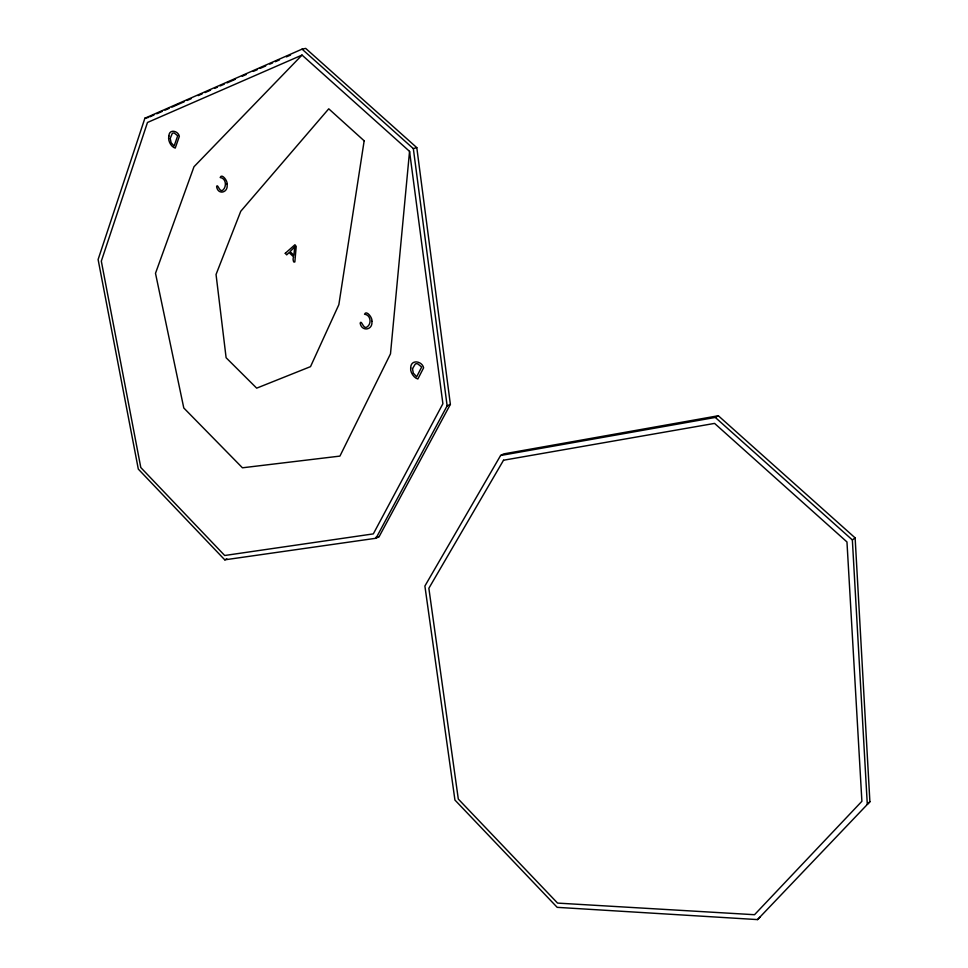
<?xml version="1.0" encoding="UTF-8"?>
<svg xmlns="http://www.w3.org/2000/svg" width="968" height="968" viewBox="0 0 968 968"><rect width="100%" height="100%" fill="white"/><g stroke="black" fill="none" stroke-linecap="round" stroke-linejoin="round"><path stroke-width="1.45" d="M409.549 151.371L390.491 353.84L339.925 456.097L242.436 467.798L183.787 407.976L155.497 273.303L193.987 166.75L302.028 55.067L409.549 151.371L442.896 403.729L373.321 533.888L224.697 555.499L140.796 467.532L101.313 261.142L147.475 122.476L302.028 55.067M144.885 118.241L98.107 259.521L138.315 469.105L224.757 559.831L375.983 538.256L379.141 536.623L450.374 404.358L416.797 147.644L305.682 48.4L302.064 49.138L144.885 118.241L148.467 117.43M375.983 538.256L447.131 405.834L413.336 148.612L302.064 49.138M757.533 919.6L869.893 801.746L855.131 537.893L718.316 415.744L503.771 453.883L500.601 455.492L424.891 586.027L454.936 800.052L557.193 907.343L757.533 919.6L760.17 916.986M869.893 801.746L867.292 804.299L852.36 539.938L715.304 417.438L500.601 455.492M852.36 539.938L855.131 537.893M715.304 417.438L718.316 415.744M224.757 559.831L226.863 558.814M447.131 405.834L450.374 404.358M149.846 116.825L153.985 115.01M156.743 113.8L162.261 111.38M165.02 110.17L169.158 108.355M171.917 107.145L184.319 101.688M187.078 100.478L191.216 98.663M198.113 95.638L202.251 93.823M205.01 92.601L210.528 90.181M214.666 88.366L217.425 87.156M220.184 85.946L224.31 84.131M227.069 82.921L235.345 79.279M242.242 76.254L246.38 74.439M253.277 71.414L257.415 69.599M260.174 68.389L265.692 65.957M269.818 64.142L272.577 62.932M275.336 61.722L279.474 59.907M286.371 56.882L290.509 55.067M413.336 148.612L416.797 147.644M376.165 537.046L379.141 536.623M170.211 138.424L171.142 142.744L174.131 145.999L177.701 135.774L174.385 133.136A4.888 3.146 74.4 0 0 172.256 133.487L170.211 138.424M226.984 184.077C228.847 192.451 218.187 195.681 216.602 186.739C217.606 182.601 219.579 193.406 223.076 189.922C226.899 186.328 226.028 178.148 220.184 177.531C221.66 172.824 228.012 181.21 226.984 184.077M410.686 367.816C409.924 372.293 414.195 378.185 417.861 378.984L423.621 367.816C422.217 361.064 410.795 358.898 410.686 367.816M371.857 321.255C373.2 330.209 361.56 332 360.156 323.155C361.5 319.15 363.375 330.197 367.259 326.833C371.906 323.409 370.611 314.854 364.525 314.213C366.4 309.615 372.898 318.182 371.857 321.255M285.257 253.301L286.685 254.874L289.081 252.575L293.679 256.956C292.542 257.682 293.171 263.562 294.853 261.929L296.208 246.429L294.938 244.747L285.257 253.301M412.489 368.699L413.3 373.128L416.663 376.782L421.673 367.029L417.874 363.956A5.082 3.666 67.2 0 0 415.284 364.029L412.489 368.699M294.708 246.997L293.897 255.237L290.037 251.583L294.695 246.985M168.892 136.113C167.524 140.687 171.384 147.257 175.256 148.068L179.346 136.343C178.318 130.728 168.928 128.575 168.892 136.113M364.162 140.808L338.848 304.666L310.522 366.63L256.677 388.156L226.113 357.736L216.046 274.488L240.754 211.278L328.745 108.815L364.162 140.808M503.529 460.224L428.86 588.29L458.3 799.048L557.568 903.096L754.52 914.712L861.895 801.286L846.964 541.947L714.578 423.403L503.529 460.224"/></g></svg>
